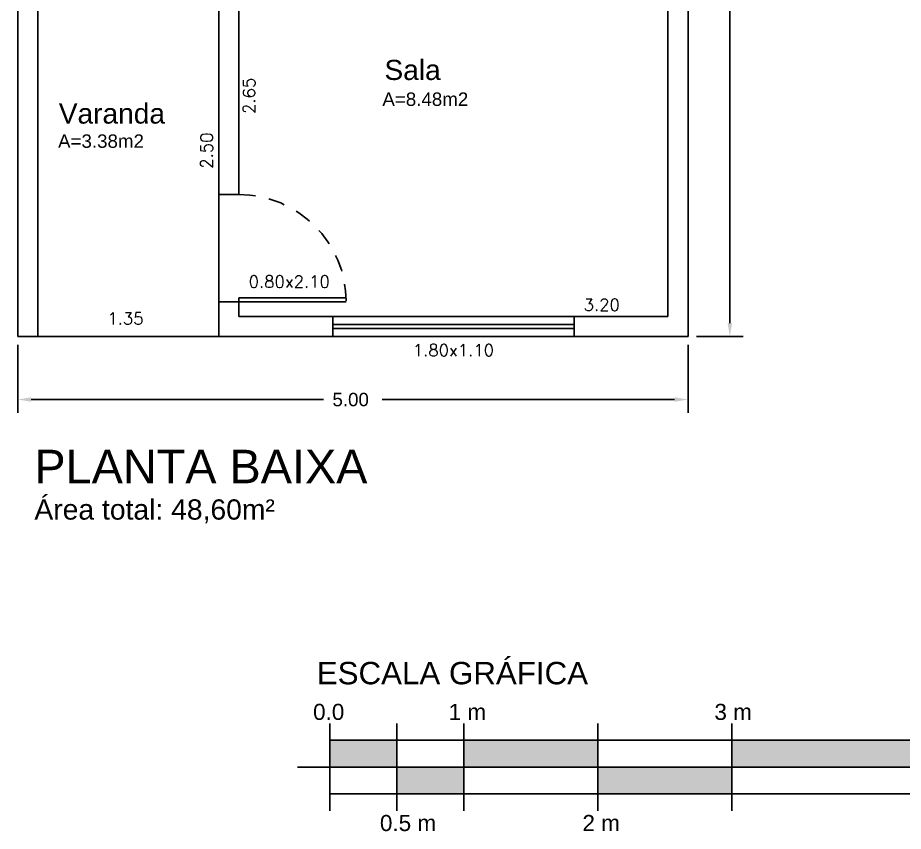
# Model space of a CAD drawing. Extents: x 1.9 to 19.2, y 1.3 to 23.7.
# Drawn here: x 2.44 to 9.04, y 1.28 to 7.35 of the extents above; entities that cross this region are included whole.
import ezdxf
from ezdxf.enums import TextEntityAlignment as Align

# ---------------------------------------------------------------- set-up
doc = ezdxf.new("R2010")
doc.units = 0
doc.linetypes.add('HIDDEN2', pattern=[0.1875, 0.125, -0.0625])
doc.layers.get('0').update_dxf_attribs({"linetype": 'CONTINUOUS'})
doc.layers.get('DEFPOINTS').update_dxf_attribs({"linetype": 'CONTINUOUS'})
for name, color, linetype in [('ARQ-COTAS', 1, 'CONTINUOUS'), ('ARQ-ESQUADRIAS', 53, 'CONTINUOUS'), ('ARQ-PISO', 140, 'CONTINUOUS'), ('LINHA-FINA', 8, 'CONTINUOUS'), ('LINHA_04', 190, 'CONTINUOUS'), ('TEXTO_06', 6, 'CONTINUOUS'), ('TXT_AMBIENTE', 4, 'CONTINUOUS'), ('TXT_GERAL', 9, 'CONTINUOUS'), ('TXT_ÁREA', 8, 'CONTINUOUS')]:
    doc.layers.add(name, color=color, linetype=linetype)
doc.styles.add('ARIAL', font='arial.ttf')
doc.styles.get("Standard").update_dxf_attribs({"font": 'arial.ttf'})
doc.styles.add('TEXTO03', font='romans.shx')
doc.dimstyles.get("Standard").update_dxf_attribs({"dimtxt": 2.5, "dimasz": 2.5, "dimexe": 1.25, "dimexo": 0.625, "dimtad": 1, "dimcen": 2.5, "dimazin": 3, "dimtfac": 1, "dimtmove": 0, "dimatfit": 3})

# ---------------------------------------------------------------- blocks, each defined once
blk = doc.blocks.new('PORTA80')
for p, q in [((0, 0), (0, 0.8)), ((0.03, 0), (0.03, 0.7994)), ((0, 0), (0.03, 0))]:
    blk.add_line(p, q)
at = {"linetype": 'HIDDEN2'}
blk.add_arc((0, 0), 0.8, 0, 90, dxfattribs=at)
blk = doc.blocks.new('*D62')
at = {"layer": 'ARQ-COTAS', "color": 0}
for p, q in [((7.4985, 17.7224), (7.8479, 17.7224)), ((7.7479, 17.6224), (7.7479, 11.4884)), ((7.7479, 5.0724), (7.7479, 11.2063)), ((7.4985, 4.9724), (7.8479, 4.9724))]:
    blk.add_line(p, q, dxfattribs=at)
for points in [[(7.7313, 17.6224), (7.7646, 17.6224), (7.7479, 17.7224)], [(7.7313, 5.0724), (7.7646, 5.0724), (7.7479, 4.9724)]]:
    blk.add_solid(points, dxfattribs=at)
at = {"layer": 'DEFPOINTS', "color": 0}
for p in [(7.436, 17.7224), (7.7479, 17.7224), (7.436, 4.9724)]:
    blk.add_point(p, dxfattribs=at)
at = {"layer": 'ARQ-COTAS', "color": 0, "linetype": 'CONTINUOUS'}
blk.add_text('12.75', height=0.1, dxfattribs=at).set_placement((7.5575, 11.2974))
blk = doc.blocks.new('*D63')
at = {"layer": 'ARQ-COTAS', "color": 0}
for p, q in [((2.436, 4.9099), (2.436, 4.4027)), ((7.436, 4.9099), (7.436, 4.4027)), ((2.536, 4.5027), (4.7163, 4.5027)), ((7.336, 4.5027), (5.1557, 4.5027))]:
    blk.add_line(p, q, dxfattribs=at)
for points in [[(2.536, 4.5194), (2.536, 4.486), (2.436, 4.5027)], [(7.336, 4.5194), (7.336, 4.486), (7.436, 4.5027)]]:
    blk.add_solid(points, dxfattribs=at)
at = {"layer": 'DEFPOINTS', "color": 0}
for p in [(2.436, 4.9724), (7.436, 4.9724), (7.436, 4.5027)]:
    blk.add_point(p, dxfattribs=at)
at = {"layer": 'ARQ-COTAS', "color": 0, "linetype": 'CONTINUOUS'}
blk.add_text('5.00', height=0.1, dxfattribs=at).set_placement((4.7836, 4.4527))
blk = doc.blocks.new('*U75')
at = {"linetype": 'CONTINUOUS'}
for points in [[(4.7631, 1.762), (4.7631, 1.962), (5.2631, 1.762)], [(5.2631, 1.762), (4.7631, 1.962), (5.2631, 1.962)], [(5.7631, 1.762), (5.7631, 1.962), (6.7631, 1.762)], [(6.7631, 1.762), (5.7631, 1.962), (6.7631, 1.962)], [(7.7631, 1.762), (7.7631, 1.962), (9.7631, 1.762)], [(9.7631, 1.762), (7.7631, 1.962), (9.7631, 1.962)], [(5.2631, 1.562), (5.2631, 1.762), (5.7631, 1.562)], [(5.7631, 1.562), (5.2631, 1.762), (5.7631, 1.762)], [(6.7631, 1.562), (6.7631, 1.762), (7.7631, 1.562)], [(7.7631, 1.562), (6.7631, 1.762), (7.7631, 1.762)]]:
    blk.add_solid(points, dxfattribs=at)

msp = doc.modelspace()

# ---------------------------------------------------------------- linework, layer by layer
for p, q in [((4.7631, 1.4358), (4.7631, 2.0882)), ((5.2631, 1.4358), (5.2631, 2.0882)), ((5.7631, 1.4358), (5.7631, 2.0882)), ((6.7631, 1.4358), (6.7631, 2.0882)), ((7.7631, 1.4358), (7.7631, 2.0882)), ((4.7631, 1.962), (14.7631, 1.962)), ((4.7631, 1.562), (4.7631, 1.962)), ((5.2631, 1.562), (5.2631, 1.962)), ((5.7631, 1.562), (5.7631, 1.962)), ((6.7631, 1.562), (6.7631, 1.962)), ((7.7631, 1.562), (7.7631, 1.962)), ((4.5232, 1.762), (15.0854, 1.762)), ((4.7631, 1.762), (9.7631, 1.762)), ((4.7631, 1.562), (14.7631, 1.562))]:
    msp.add_line(p, q)
at = {"layer": 'ARQ-ESQUADRIAS'}
for p, q in [((3.936, 5.2312), (3.936, 6.0312)), ((6.586, 5.1224), (4.786, 5.1224)), ((6.586, 5.0624), (4.786, 5.0624)), ((6.586, 5.0324), (4.786, 5.0324)), ((6.586, 4.9724), (4.786, 4.9724))]:
    msp.add_line(p, q, dxfattribs=at)
at = {"layer": 'ARQ-PISO'}
msp.add_line((2.586, 4.9724), (3.936, 4.9724), dxfattribs=at)
at = {"layer": 'LINHA_04'}
for p, q in [((7.436, 4.9724), (7.436, 17.7224)), ((7.286, 5.1224), (7.286, 13.5724)), ((3.936, 8.6224), (3.936, 6.0312)), ((4.086, 8.6224), (4.086, 6.0312)), ((2.436, 4.9724), (2.436, 7.4724)), ((2.586, 7.4724), (2.586, 4.9724)), ((3.936, 6.0312), (4.086, 6.0312)), ((3.936, 5.2312), (3.936, 4.9724)), ((3.936, 5.2312), (4.086, 5.2312)), ((4.086, 5.2312), (4.086, 5.1224)), ((4.086, 5.1224), (4.786, 5.1224)), ((4.786, 5.1224), (4.786, 4.9724)), ((6.586, 5.1224), (7.286, 5.1224)), ((6.586, 5.1224), (6.586, 4.9724)), ((2.436, 4.9724), (2.586, 4.9724)), ((3.936, 4.9724), (4.786, 4.9724)), ((6.586, 4.9724), (7.436, 4.9724))]:
    msp.add_line(p, q, dxfattribs=at)

# ---------------------------------------------------------------- block references
msp.add_blockref('*U75', (0, 0))
at = {"layer": 'ARQ-ESQUADRIAS', "xscale": -1, "rotation": 270}
msp.add_blockref('PORTA80', (4.086, 5.2312), dxfattribs=at)

# ---------------------------------------------------------------- texts
at = {"style": 'ARIAL'}
msp.add_text('ESCALA GRÁFICA', height=0.167086, dxfattribs=at).set_placement((4.6668, 2.3794))
at = {"layer": 'LINHA-FINA', "style": 'ARIAL'}
for s, p in [('0.0', (4.6392, 2.1137)), ('1 m', (5.65, 2.1137)), ('3 m', (7.6328, 2.1137)), ('0.5 m', (5.1378, 1.2853)), ('2 m', (6.6484, 1.2853))]:
    msp.add_text(s, height=0.12, dxfattribs=at).set_placement(p)
at = {"layer": 'TEXTO_06', "style": 'ARIAL'}
msp.add_text('PLANTA BAIXA', height=0.25, dxfattribs=at).set_placement((2.5604, 3.8782))
at = {"layer": 'TXT_AMBIENTE', "style": 'ARIAL'}
for s, p in [('Sala', (5.1717, 6.8852)), ('Varanda', (2.7425, 6.5601))]:
    msp.add_text(s, height=0.15, dxfattribs=at).set_placement(p)
at = {"layer": 'TXT_GERAL', "linetype": 'CONTINUOUS', "style": 'TEXTO03'}
for s, p in [('2.65', (4.2068, 6.632)), ('2.50', (3.8903, 6.2235))]:
    msp.add_text(s, height=0.09, rotation=90, dxfattribs=at).set_placement(p)
at = {"layer": 'TXT_GERAL', "style": 'TEXTO03'}
for s, p in [('0.80x2.10', (4.4616, 5.3823)), ('1.80x1.10', (5.686, 4.8705))]:
    msp.add_text(s, height=0.09, dxfattribs=at).set_placement(p, align=Align.MIDDLE)
at = {"layer": 'TXT_GERAL', "linetype": 'CONTINUOUS', "style": 'TEXTO03'}
for s, p in [('3.20', (6.6575, 5.1638)), ('1.35', (3.1046, 5.0624))]:
    msp.add_text(s, height=0.09, dxfattribs=at).set_placement(p)
at = {"layer": 'TXT_GERAL', "style": 'ARIAL'}
msp.add_text('Área total: 48,60m²', height=0.150992, dxfattribs=at).set_placement((2.5604, 3.6073))
at = {"layer": 'TXT_ÁREA'}
for s, p in [('A=8.48m2', (5.156, 6.692)), ('A=3.38m2', (2.7368, 6.3794))]:
    msp.add_text(s, height=0.1, dxfattribs=at).set_placement(p)

# ---------------------------------------------------------------- dimensions: what is measured, and where the dimension line sits
at = {"layer": 'ARQ-COTAS'}
dim = msp.add_linear_dim(base=(7.7479, 17.7224), p1=(7.436, 4.9724), p2=(7.436, 17.7224), angle=90, dimstyle='Standard', dxfattribs=at)
dim.commit()
dim.dimension.update_dxf_attribs({"geometry": '*D62', "text_midpoint": (7.7479, 11.3474)})
dim = msp.add_linear_dim(base=(7.436, 4.5027), p1=(2.436, 4.9724), p2=(7.436, 4.9724), dimstyle='Standard', dxfattribs=at)
dim.commit()
dim.dimension.update_dxf_attribs({"geometry": '*D63', "text_midpoint": (4.936, 4.5027)})

doc.saveas('drawing.dxf')
